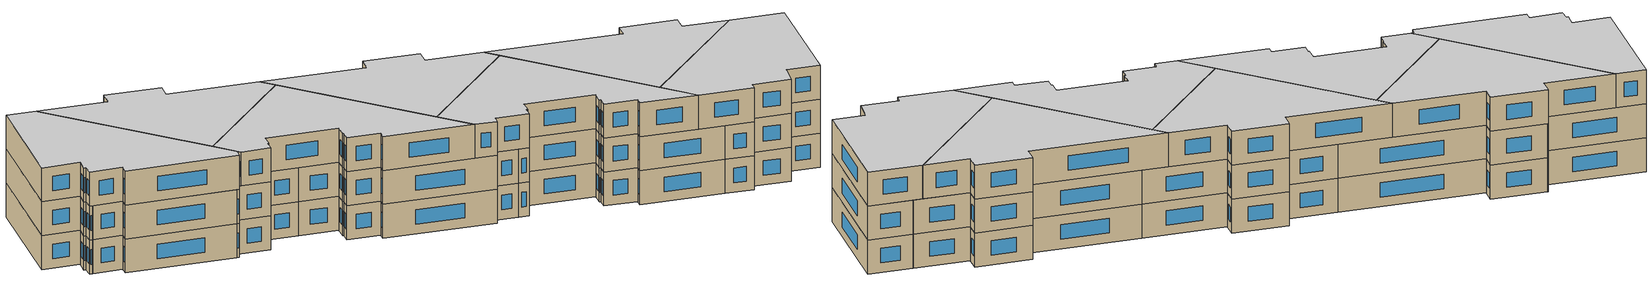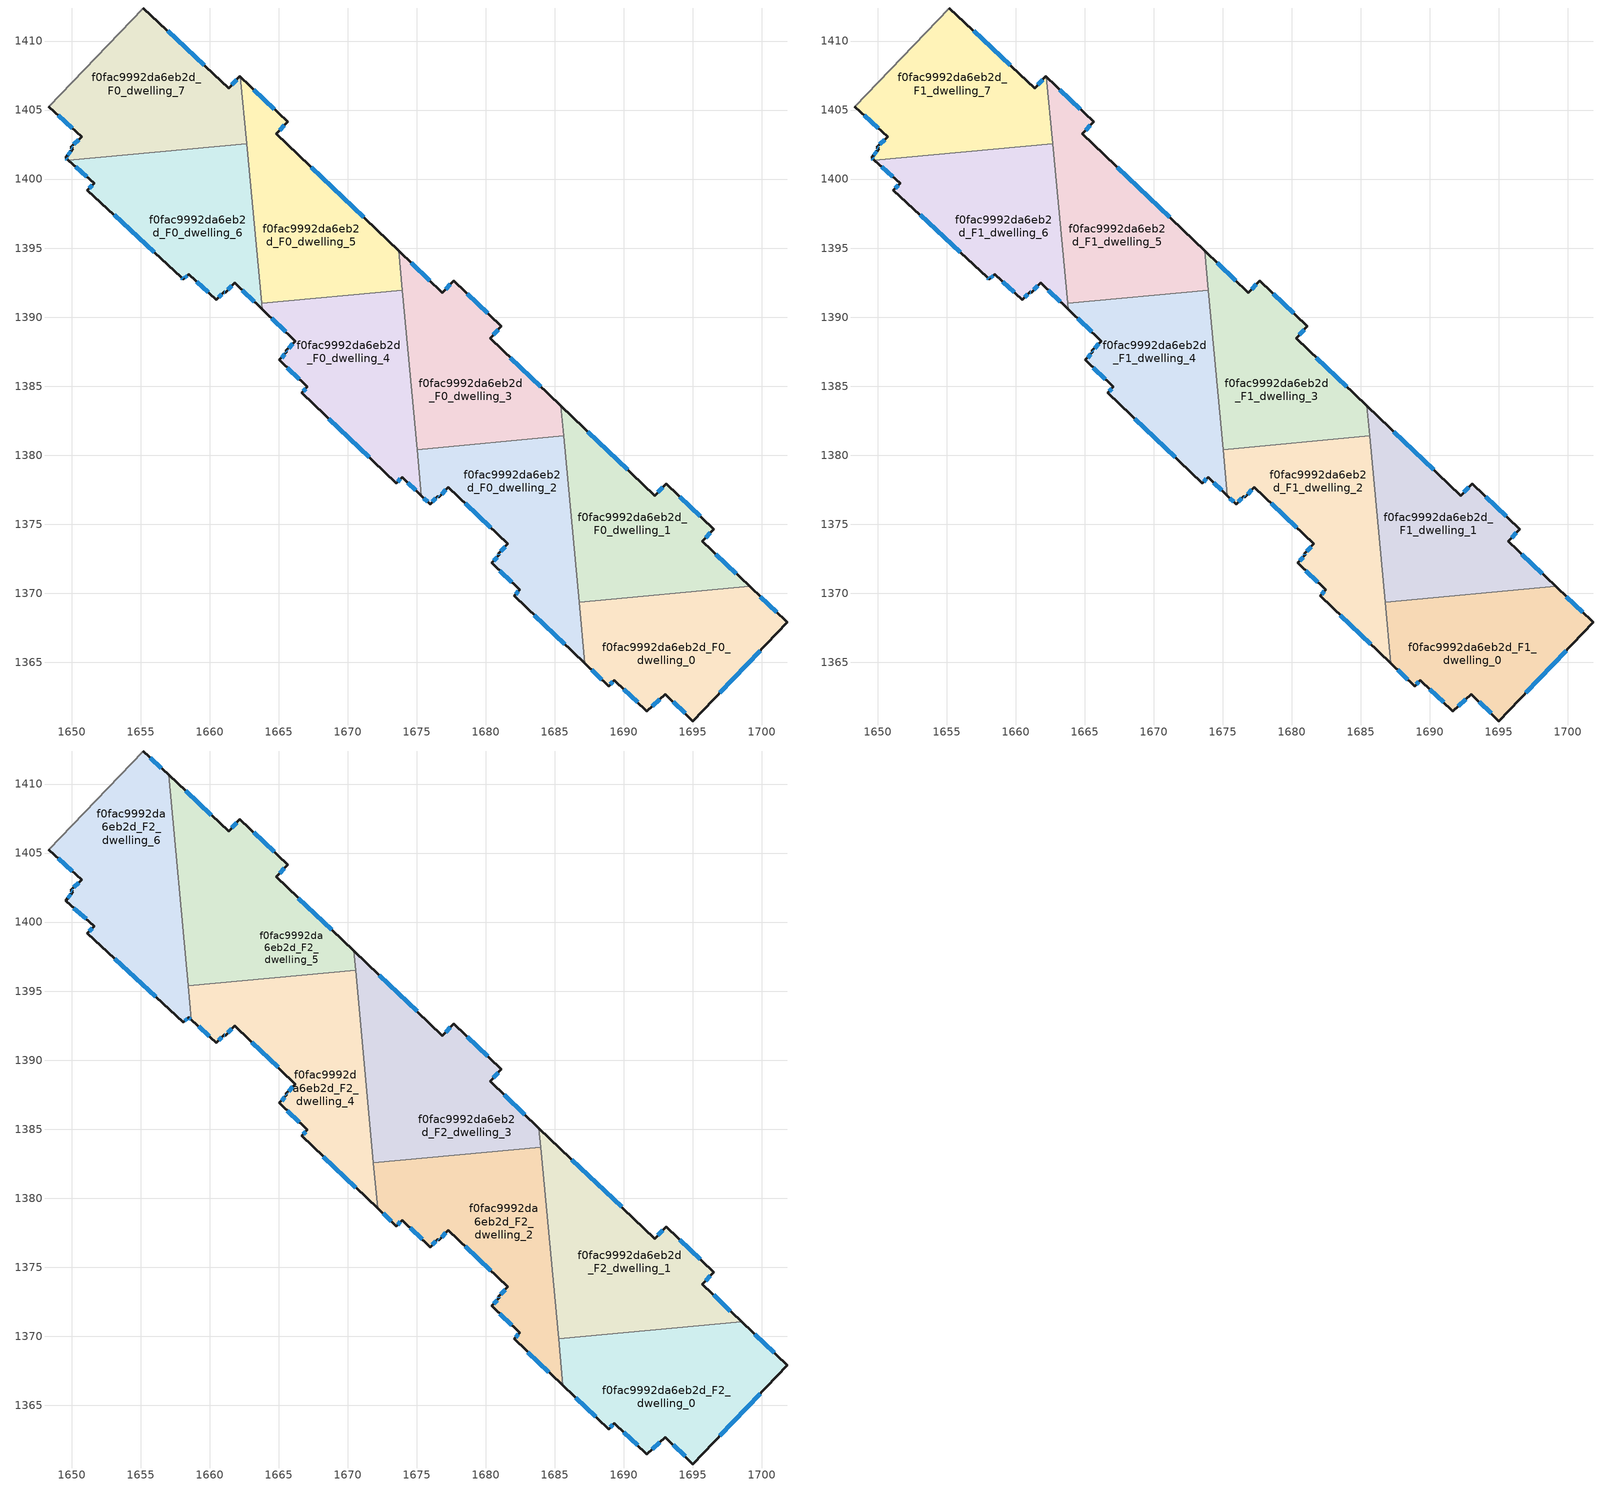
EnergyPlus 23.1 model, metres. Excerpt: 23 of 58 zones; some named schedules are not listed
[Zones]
f0fac9992da6eb2d_F0_dwelling_0
 floor ground (EU_floor_Construction): 1701.83,1367.88 1695,1360.74 1692.98,1362.67 1691.66,1361.44 1689.31,1363.7 1688.89,1363.26 1687.16,1364.91 1686.75,1369.34 1699.11,1370.49 z0
 wall outside (EU_wall_Construction): 1687.16,1364.91 1688.89,1363.26 1689.31,1363.7 1691.66,1361.44 1692.98,1362.67 1695,1360.74 1701.83,1367.88 1699.11,1370.49 z0:3
 wall to f0fac9992da6eb2d_F0_dwelling_1 (EU_wall_Construction): 1699.11,1370.49 1686.75,1369.34 z0:3
 wall to f0fac9992da6eb2d_F0_dwelling_2 (EU_wall_Construction): 1686.75,1369.34 1687.16,1364.91 z0:3
 window (EU_Window_Construction): 1687.66,1364.44 1688.4,1363.73 / 1701.05,1368.63 1699.89,1369.74 / 1696.96,1362.78 1699.88,1365.84 / 1693.56,1362.12 1694.43,1361.29 / 1692.04,1361.8 1692.6,1362.32 / 1689.98,1363.05 1690.99,1362.09 / 1689.01,1363.39 1689.19,1363.57 z0.86:2.14
f0fac9992da6eb2d_F0_dwelling_1
 floor ground (EU_floor_Construction): 1693.05,1377.94 1696.51,1374.63 1695.68,1373.76 1699.11,1370.49 1686.75,1369.34 1685.43,1383.57 1692.22,1377.07 z0
 wall outside (EU_wall_Construction): 1699.11,1370.49 1695.68,1373.76 1696.51,1374.63 1693.05,1377.94 1692.22,1377.07 1685.43,1383.57 z0:3
 wall to f0fac9992da6eb2d_F0_dwelling_3 (EU_wall_Construction): 1685.43,1383.57 1685.63,1381.39 z0:3
 wall to f0fac9992da6eb2d_F0_dwelling_2 (EU_wall_Construction): 1685.63,1381.39 1686.75,1369.34 z0:3
 window (EU_Window_Construction): 1692.82,1377.69 1692.46,1377.32 / 1695.52,1375.58 1694.04,1376.99 / 1695.92,1374.01 1696.27,1374.38 / 1698.13,1371.42 1696.66,1372.83 / 1690.28,1378.93 1687.37,1381.71 z0.86:2.14
f0fac9992da6eb2d_F0_dwelling_2
 floor ground (EU_floor_Construction): 1685.63,1381.39 1687.16,1364.91 1682.04,1369.82 1682.45,1370.25 1680.42,1372.2 1680.97,1372.77 1680.9,1372.84 1681.59,1373.57 1677.28,1377.68 1676.59,1376.96 1676.52,1377.03 1675.96,1376.45 1675.33,1377.06 1675.02,1380.41 z0
 wall outside (EU_wall_Construction): 1675.33,1377.06 1675.96,1376.45 1676.52,1377.03 1676.59,1376.96 1677.28,1377.68 1681.59,1373.57 1680.9,1372.84 1680.97,1372.77 1680.42,1372.2 1682.45,1370.25 1682.04,1369.82 1687.16,1364.91 z0:3
 wall to f0fac9992da6eb2d_F0_dwelling_3 (EU_wall_Construction): 1685.63,1381.39 1675.02,1380.41 z0:3
 wall to f0fac9992da6eb2d_F0_dwelling_4 (EU_wall_Construction): 1675.02,1380.41 1675.33,1377.06 z0:3
 window (EU_Window_Construction): 1682.33,1370.13 1682.16,1369.94 / 1681,1371.64 1681.87,1370.81 / 1680.81,1372.61 1680.57,1372.36 / 1680.92,1372.82 1680.95,1372.79 / 1681.39,1373.36 1681.09,1373.05 / 1678.51,1376.51 1680.36,1374.74 / 1676.79,1377.17 1677.08,1377.48 / 1676.54,1377.01 1676.57,1376.98 / 1676.12,1376.62 1676.36,1376.87 / 1675.51,1376.88 1675.78,1376.63 / 1683.5,1368.42 1685.7,1366.31 z0.86:2.14
f0fac9992da6eb2d_F0_dwelling_3
 floor ground (EU_floor_Construction): 1681.13,1389.33 1680.3,1388.47 1685.43,1383.57 1685.63,1381.39 1675.02,1380.41 1673.68,1394.8 1676.84,1391.77 1677.67,1392.64 z0
 wall outside (EU_wall_Construction): 1685.43,1383.57 1680.3,1388.47 1681.13,1389.33 1677.67,1392.64 1676.84,1391.77 1673.68,1394.8 z0:3
 wall to f0fac9992da6eb2d_F0_dwelling_5 (EU_wall_Construction): 1673.68,1394.8 1673.94,1391.96 z0:3
 wall to f0fac9992da6eb2d_F0_dwelling_4 (EU_wall_Construction): 1673.95,1391.96 1675.02,1380.4 z0:3
 window (EU_Window_Construction): 1680.54,1388.72 1680.89,1389.09 / 1683.96,1384.97 1681.77,1387.07 / 1675.94,1392.64 1674.58,1393.93 / 1677.44,1392.39 1677.08,1392.02 / 1680.14,1390.28 1678.66,1391.7 z0.86:2.14
f0fac9992da6eb2d_F0_dwelling_4
 floor ground (EU_floor_Construction): 1673.95,1391.96 1675.33,1377.06 1673.93,1378.4 1673.51,1377.97 1666.66,1384.52 1667.07,1384.95 1665.04,1386.9 1665.59,1387.48 1665.52,1387.55 1666.21,1388.27 1663.79,1390.58 1663.75,1391.01 z0
 wall outside (EU_wall_Construction): 1663.79,1390.58 1666.21,1388.27 1665.52,1387.55 1665.59,1387.48 1665.04,1386.9 1667.07,1384.95 1666.66,1384.52 1673.51,1377.97 1673.93,1378.4 1675.33,1377.06 z0:3
 wall to f0fac9992da6eb2d_F0_dwelling_5 (EU_wall_Construction): 1673.95,1391.96 1663.75,1391.01 z0:3
 wall to f0fac9992da6eb2d_F0_dwelling_6 (EU_wall_Construction): 1663.75,1391.01 1663.79,1390.58 z0:3
 window (EU_Window_Construction): 1668.62,1382.65 1671.55,1379.84 / 1666.95,1384.83 1666.78,1384.64 / 1665.62,1386.34 1666.49,1385.51 / 1665.43,1387.31 1665.2,1387.06 / 1665.54,1387.53 1665.57,1387.5 / 1666.01,1388.06 1665.71,1387.75 / 1664.48,1389.92 1665.52,1388.93 / 1674.33,1378.02 1674.93,1377.44 / 1673.63,1378.09 1673.81,1378.28 z0.86:2.14
f0fac9992da6eb2d_F0_dwelling_5
 floor ground (EU_floor_Construction): 1665.64,1404.14 1664.81,1403.27 1673.68,1394.8 1673.95,1391.96 1663.75,1391.01 1662.22,1407.41 z0
 wall outside (EU_wall_Construction): 1673.68,1394.8 1664.81,1403.27 1665.64,1404.14 1662.22,1407.41 z0:3
 wall to f0fac9992da6eb2d_F0_dwelling_7 (EU_wall_Construction): 1662.22,1407.41 1662.67,1402.57 z0:3
 wall to f0fac9992da6eb2d_F0_dwelling_6 (EU_wall_Construction): 1662.67,1402.57 1663.75,1391.01 z0:3
 window (EU_Window_Construction): 1664.67,1405.08 1663.2,1406.48 / 1665.05,1403.52 1665.41,1403.89 / 1671.15,1397.22 1667.35,1400.85 z0.86:2.14
f0fac9992da6eb2d_F0_dwelling_6
 floor ground (EU_floor_Construction): 1662.67,1402.57 1663.79,1390.58 1661.79,1392.49 1661.1,1391.77 1661.03,1391.84 1660.47,1391.26 1658.47,1393.1 1658.09,1392.75 1657.92,1392.9 1651.13,1399.21 1651.62,1399.7 1649.74,1401.37 z0
 wall outside (EU_wall_Construction): 1649.74,1401.37 1651.62,1399.7 1651.13,1399.21 1657.92,1392.9 1658.09,1392.75 1658.47,1393.1 1660.47,1391.26 1661.03,1391.84 1661.1,1391.77 1661.79,1392.49 1663.79,1390.58 z0:3
 wall to f0fac9992da6eb2d_F0_dwelling_7 (EU_wall_Construction): 1662.67,1402.57 1649.74,1401.37 z0:3
 window (EU_Window_Construction): 1662.36,1391.94 1663.22,1391.13 / 1661.3,1391.97 1661.6,1392.28 / 1661.05,1391.82 1661.08,1391.79 / 1660.63,1391.43 1660.87,1391.67 / 1659.04,1392.58 1659.9,1391.79 / 1658.2,1392.85 1658.36,1393 / 1657.97,1392.86 1658.04,1392.79 / 1653.07,1397.4 1655.98,1394.7 / 1651.48,1399.56 1651.27,1399.35 / 1650.28,1400.89 1651.09,1400.18 z0.86:2.14
f0fac9992da6eb2d_F0_dwelling_7
 floor ground (EU_floor_Construction): 1662.19,1407.45 1662.22,1407.41 1662.67,1402.57 1649.74,1401.37 1649.55,1401.54 1650.07,1402.19 1649.93,1402.29 1650.71,1403.08 1648.33,1405.23 1655.18,1412.39 1661.36,1406.58 z0
 wall outside (EU_wall_Construction): 1648.33,1405.23 1650.71,1403.08 1649.93,1402.29 1650.07,1402.19 1649.55,1401.54 1649.74,1401.37 / 1662.22,1407.41 1662.19,1407.45 1661.36,1406.58 1655.18,1412.39 z0:3
 wall adiabatic (EU_wall_Construction): 1655.18,1412.39 1648.33,1405.23 z0:3
 window (EU_Window_Construction): 1649.97,1402.26 1650.03,1402.22 / 1650.49,1402.85 1650.15,1402.52 / 1649.01,1404.62 1650.03,1403.69 / 1659.59,1408.24 1656.94,1410.73 / 1661.95,1407.2 1661.59,1406.83 / 1649.6,1401.49 1649.69,1401.42 / 1649.92,1402.01 1649.7,1401.73 z0.86:2.14
f0fac9992da6eb2d_F1_dwelling_0
 floor to f0fac9992da6eb2d_F0_dwelling_0 (EU_floor_Construction): 1701.83,1367.88 1695,1360.74 1692.98,1362.67 1691.66,1361.44 1689.31,1363.7 1688.89,1363.26 1687.16,1364.91 1686.75,1369.34 1699.11,1370.49 z3
 wall outside (EU_wall_Construction): 1687.16,1364.91 1688.89,1363.26 1689.31,1363.7 1691.66,1361.44 1692.98,1362.67 1695,1360.74 1701.83,1367.88 1699.11,1370.49 z3:6
 wall to f0fac9992da6eb2d_F1_dwelling_1 (EU_wall_Construction): 1699.11,1370.49 1686.75,1369.34 z3:6
 wall to f0fac9992da6eb2d_F1_dwelling_2 (EU_wall_Construction): 1686.75,1369.34 1687.16,1364.91 z3:6
 window (EU_Window_Construction): 1687.66,1364.44 1688.4,1363.73 / 1701.05,1368.63 1699.89,1369.74 / 1696.96,1362.78 1699.88,1365.84 / 1693.56,1362.12 1694.43,1361.29 / 1692.04,1361.8 1692.6,1362.32 / 1689.98,1363.05 1690.99,1362.09 / 1689.01,1363.39 1689.19,1363.57 z3.86:5.14
f0fac9992da6eb2d_F1_dwelling_1
 floor to f0fac9992da6eb2d_F0_dwelling_1 (EU_floor_Construction): 1693.05,1377.94 1696.51,1374.63 1695.68,1373.76 1699.11,1370.49 1686.75,1369.34 1685.43,1383.57 1692.22,1377.07 z3
 wall outside (EU_wall_Construction): 1699.11,1370.49 1695.68,1373.76 1696.51,1374.63 1693.05,1377.94 1692.22,1377.07 1685.43,1383.57 z3:6
 wall to f0fac9992da6eb2d_F1_dwelling_3 (EU_wall_Construction): 1685.43,1383.57 1685.63,1381.39 z3:6
 wall to f0fac9992da6eb2d_F1_dwelling_2 (EU_wall_Construction): 1685.63,1381.39 1686.75,1369.34 z3:6
 window (EU_Window_Construction): 1692.82,1377.69 1692.46,1377.32 / 1695.52,1375.58 1694.04,1376.99 / 1695.92,1374.01 1696.27,1374.38 / 1698.13,1371.42 1696.66,1372.83 / 1690.28,1378.93 1687.37,1381.71 z3.86:5.14
f0fac9992da6eb2d_F1_dwelling_2
 floor to f0fac9992da6eb2d_F0_dwelling_2 (EU_floor_Construction): 1685.63,1381.39 1687.16,1364.91 1682.04,1369.82 1682.45,1370.25 1680.42,1372.2 1680.97,1372.77 1680.9,1372.84 1681.59,1373.57 1677.28,1377.68 1676.59,1376.96 1676.52,1377.03 1675.96,1376.45 1675.33,1377.06 1675.02,1380.41 z3
 wall outside (EU_wall_Construction): 1675.33,1377.06 1675.96,1376.45 1676.52,1377.03 1676.59,1376.96 1677.28,1377.68 1681.59,1373.57 1680.9,1372.84 1680.97,1372.77 1680.42,1372.2 1682.45,1370.25 1682.04,1369.82 1687.16,1364.91 z3:6
 wall to f0fac9992da6eb2d_F1_dwelling_3 (EU_wall_Construction): 1685.63,1381.39 1675.02,1380.41 z3:6
 wall to f0fac9992da6eb2d_F1_dwelling_4 (EU_wall_Construction): 1675.02,1380.41 1675.33,1377.06 z3:6
 window (EU_Window_Construction): 1682.33,1370.13 1682.16,1369.94 / 1681,1371.64 1681.87,1370.81 / 1680.81,1372.61 1680.57,1372.36 / 1680.92,1372.82 1680.95,1372.79 / 1681.39,1373.36 1681.09,1373.05 / 1678.51,1376.51 1680.36,1374.74 / 1676.79,1377.17 1677.08,1377.48 / 1676.54,1377.01 1676.57,1376.98 / 1676.12,1376.62 1676.36,1376.87 / 1675.51,1376.88 1675.78,1376.63 / 1683.5,1368.42 1685.7,1366.31 z3.86:5.14
f0fac9992da6eb2d_F1_dwelling_3
 floor to f0fac9992da6eb2d_F0_dwelling_3 (EU_floor_Construction): 1681.13,1389.33 1680.3,1388.47 1685.43,1383.57 1685.63,1381.39 1675.02,1380.41 1673.68,1394.8 1676.84,1391.77 1677.67,1392.64 z3
 wall outside (EU_wall_Construction): 1685.43,1383.57 1680.3,1388.47 1681.13,1389.33 1677.67,1392.64 1676.84,1391.77 1673.68,1394.8 z3:6
 wall to f0fac9992da6eb2d_F1_dwelling_5 (EU_wall_Construction): 1673.68,1394.8 1673.94,1391.96 z3:6
 wall to f0fac9992da6eb2d_F1_dwelling_4 (EU_wall_Construction): 1673.95,1391.96 1675.02,1380.4 z3:6
 window (EU_Window_Construction): 1680.54,1388.72 1680.89,1389.09 / 1683.96,1384.97 1681.77,1387.07 / 1675.94,1392.64 1674.58,1393.93 / 1677.44,1392.39 1677.08,1392.02 / 1680.14,1390.28 1678.66,1391.7 z3.86:5.14
f0fac9992da6eb2d_F1_dwelling_4
 floor to f0fac9992da6eb2d_F0_dwelling_4 (EU_floor_Construction): 1673.95,1391.96 1675.33,1377.06 1673.93,1378.4 1673.51,1377.97 1666.66,1384.52 1667.07,1384.95 1665.04,1386.9 1665.59,1387.48 1665.52,1387.55 1666.21,1388.27 1663.79,1390.58 1663.75,1391.01 z3
 wall outside (EU_wall_Construction): 1663.79,1390.58 1666.21,1388.27 1665.52,1387.55 1665.59,1387.48 1665.04,1386.9 1667.07,1384.95 1666.66,1384.52 1673.51,1377.97 1673.93,1378.4 1675.33,1377.06 z3:6
 wall to f0fac9992da6eb2d_F1_dwelling_5 (EU_wall_Construction): 1673.95,1391.96 1663.75,1391.01 z3:6
 wall to f0fac9992da6eb2d_F1_dwelling_6 (EU_wall_Construction): 1663.75,1391.01 1663.79,1390.58 z3:6
 window (EU_Window_Construction): 1668.62,1382.65 1671.55,1379.84 / 1666.95,1384.83 1666.78,1384.64 / 1665.62,1386.34 1666.49,1385.51 / 1665.43,1387.31 1665.2,1387.06 / 1665.54,1387.53 1665.57,1387.5 / 1666.01,1388.06 1665.71,1387.75 / 1664.48,1389.92 1665.52,1388.93 / 1674.33,1378.02 1674.93,1377.44 / 1673.63,1378.09 1673.81,1378.28 z3.86:5.14
f0fac9992da6eb2d_F1_dwelling_5
 floor to f0fac9992da6eb2d_F0_dwelling_5 (EU_floor_Construction): 1665.64,1404.14 1664.81,1403.27 1673.68,1394.8 1673.95,1391.96 1663.75,1391.01 1662.22,1407.41 z3
 wall outside (EU_wall_Construction): 1673.68,1394.8 1664.81,1403.27 1665.64,1404.14 1662.22,1407.41 z3:6
 wall to f0fac9992da6eb2d_F1_dwelling_7 (EU_wall_Construction): 1662.22,1407.41 1662.67,1402.57 z3:6
 wall to f0fac9992da6eb2d_F1_dwelling_6 (EU_wall_Construction): 1662.67,1402.57 1663.75,1391.01 z3:6
 window (EU_Window_Construction): 1664.67,1405.08 1663.2,1406.48 / 1665.05,1403.52 1665.41,1403.89 / 1671.15,1397.22 1667.35,1400.85 z3.86:5.14
f0fac9992da6eb2d_F1_dwelling_6
 floor to f0fac9992da6eb2d_F0_dwelling_6 (EU_floor_Construction): 1662.67,1402.57 1663.79,1390.58 1661.79,1392.49 1661.1,1391.77 1661.03,1391.84 1660.47,1391.26 1658.47,1393.1 1658.09,1392.75 1657.92,1392.9 1651.13,1399.21 1651.62,1399.7 1649.74,1401.37 z3
 wall outside (EU_wall_Construction): 1649.74,1401.37 1651.62,1399.7 1651.13,1399.21 1657.92,1392.9 1658.09,1392.75 1658.47,1393.1 1660.47,1391.26 1661.03,1391.84 1661.1,1391.77 1661.79,1392.49 1663.79,1390.58 z3:6
 wall to f0fac9992da6eb2d_F1_dwelling_7 (EU_wall_Construction): 1662.67,1402.57 1649.74,1401.37 z3:6
 window (EU_Window_Construction): 1662.36,1391.94 1663.22,1391.13 / 1661.3,1391.97 1661.6,1392.28 / 1661.05,1391.82 1661.08,1391.79 / 1660.63,1391.43 1660.87,1391.67 / 1659.04,1392.58 1659.9,1391.79 / 1658.2,1392.85 1658.36,1393 / 1657.97,1392.86 1658.04,1392.79 / 1653.07,1397.4 1655.98,1394.7 / 1651.48,1399.56 1651.27,1399.35 / 1650.28,1400.89 1651.09,1400.18 z3.86:5.14
 ceiling adiabatic (EU_roof_Construction): 1663.3,1395.85 1662.67,1402.57 1657.81,1402.12 1658.43,1395.39 z6
f0fac9992da6eb2d_F1_dwelling_7
 floor to f0fac9992da6eb2d_F0_dwelling_7 (EU_floor_Construction): 1662.19,1407.45 1662.22,1407.41 1662.67,1402.57 1649.74,1401.37 1649.55,1401.54 1650.07,1402.19 1649.93,1402.29 1650.71,1403.08 1648.33,1405.23 1655.18,1412.39 1661.36,1406.58 z3
 wall outside (EU_wall_Construction): 1648.33,1405.23 1650.71,1403.08 1649.93,1402.29 1650.07,1402.19 1649.55,1401.54 1649.74,1401.37 / 1662.22,1407.41 1662.19,1407.45 1661.36,1406.58 1655.18,1412.39 z3:6
 wall adiabatic (EU_wall_Construction): 1655.18,1412.39 1648.33,1405.23 z3:6
 window (EU_Window_Construction): 1649.97,1402.26 1650.03,1402.22 / 1650.49,1402.85 1650.15,1402.52 / 1649.01,1404.62 1650.03,1403.69 / 1659.59,1408.24 1656.94,1410.73 / 1661.95,1407.2 1661.59,1406.83 / 1649.6,1401.49 1649.69,1401.42 / 1649.92,1402.01 1649.7,1401.73 z3.86:5.14
f0fac9992da6eb2d_F2_dwelling_0
 floor to f0fac9992da6eb2d_F1_dwelling_0 (EU_floor_Construction): 1701.83,1367.88 1695,1360.74 1692.98,1362.67 1691.66,1361.44 1689.31,1363.7 1688.89,1363.26 1687.16,1364.91 1686.75,1369.34 1699.11,1370.49 z6
 floor to f0fac9992da6eb2d_F1_dwelling_1 (EU_floor_Construction): 1699.11,1370.49 1686.75,1369.34 1686.7,1369.94 1698.53,1371.04 z6
 floor to f0fac9992da6eb2d_F1_dwelling_2 (EU_floor_Construction): 1686.7,1369.94 1687.16,1364.91 1685.58,1366.43 1685.26,1369.81 z6
 wall outside (EU_wall_Construction): 1685.58,1366.43 1688.89,1363.26 1689.31,1363.7 1691.66,1361.44 1692.98,1362.67 1695,1360.74 1701.83,1367.88 1698.53,1371.04 z6:9
 wall to f0fac9992da6eb2d_F2_dwelling_1 (EU_wall_Construction): 1698.53,1371.04 1685.26,1369.81 z6:9
 wall to f0fac9992da6eb2d_F2_dwelling_2 (EU_wall_Construction): 1685.26,1369.81 1685.58,1366.43 z6:9
 window (EU_Window_Construction): 1686.52,1365.53 1687.95,1364.17 / 1700.89,1368.79 1699.47,1370.14 / 1696.96,1362.78 1699.88,1365.84 / 1693.56,1362.12 1694.43,1361.29 / 1692.04,1361.8 1692.6,1362.32 / 1689.98,1363.05 1690.99,1362.09 / 1689.01,1363.39 1689.19,1363.57 z6.86:8.14
 ceiling to f0fac9992da6eb2d_F3_dwelling_0 (EU_floor_Construction): 1695,1360.74 1701.83,1367.88 1698.53,1371.04 1685.26,1369.81 1685.58,1366.43 1688.89,1363.26 1689.31,1363.7 1691.66,1361.44 1692.98,1362.67 z9
f0fac9992da6eb2d_F2_dwelling_1
 floor to f0fac9992da6eb2d_F1_dwelling_1 (EU_floor_Construction): 1693.05,1377.94 1696.51,1374.63 1695.68,1373.76 1698.53,1371.04 1686.7,1369.94 1685.43,1383.56 1692.22,1377.07 z6
 floor to f0fac9992da6eb2d_F1_dwelling_2 (EU_floor_Construction): 1685.63,1381.39 1686.7,1369.94 1685.26,1369.81 1684.2,1381.26 z6
 floor to f0fac9992da6eb2d_F1_dwelling_3 (EU_floor_Construction): 1685.43,1383.56 1685.63,1381.39 1684.2,1381.26 1683.84,1385.08 z6
 wall outside (EU_wall_Construction): 1698.53,1371.04 1695.68,1373.76 1696.51,1374.63 1693.05,1377.94 1692.22,1377.07 1683.84,1385.08 z6:9
 wall to f0fac9992da6eb2d_F2_dwelling_3 (EU_wall_Construction): 1683.84,1385.08 1683.97,1383.7 z6:9
 wall to f0fac9992da6eb2d_F2_dwelling_2 (EU_wall_Construction): 1683.97,1383.7 1685.26,1369.81 z6:9
 window (EU_Window_Construction): 1692.82,1377.69 1692.46,1377.32 / 1695.52,1375.58 1694.04,1376.99 / 1695.92,1374.01 1696.27,1374.38 / 1697.71,1371.82 1696.49,1372.99 / 1689.83,1379.36 1686.24,1382.79 z6.86:8.14
 ceiling to f0fac9992da6eb2d_F3_dwelling_1 (EU_floor_Construction): 1698.53,1371.04 1695.68,1373.76 1696.51,1374.63 1693.05,1377.94 1692.22,1377.07 1683.84,1385.08 1685.26,1369.81 z9
f0fac9992da6eb2d_F2_dwelling_2
 floor to f0fac9992da6eb2d_F1_dwelling_2 (EU_floor_Construction): 1684.2,1381.26 1685.58,1366.43 1682.04,1369.82 1682.45,1370.25 1680.42,1372.2 1680.97,1372.77 1680.9,1372.84 1681.59,1373.57 1677.28,1377.68 1676.59,1376.96 1676.52,1377.03 1675.96,1376.45 1675.33,1377.06 1675.02,1380.41 z6
 floor to f0fac9992da6eb2d_F1_dwelling_3 (EU_floor_Construction): 1683.97,1383.7 1684.2,1381.26 1675.02,1380.41 1674.79,1382.85 z6
 floor to f0fac9992da6eb2d_F1_dwelling_4 (EU_floor_Construction): 1674.79,1382.85 1675.33,1377.06 1673.93,1378.4 1673.51,1377.97 1672.16,1379.26 1671.85,1382.58 z6
 wall outside (EU_wall_Construction): 1672.16,1379.26 1673.51,1377.97 1673.93,1378.4 1675.96,1376.45 1676.52,1377.03 1676.59,1376.96 1677.28,1377.68 1681.59,1373.57 1680.9,1372.84 1680.97,1372.77 1680.42,1372.2 1682.45,1370.25 1682.04,1369.82 1685.58,1366.43 z6:9
 wall to f0fac9992da6eb2d_F2_dwelling_3 (EU_wall_Construction): 1683.97,1383.7 1671.85,1382.58 z6:9
 wall to f0fac9992da6eb2d_F2_dwelling_4 (EU_wall_Construction): 1671.85,1382.58 1672.16,1379.26 z6:9
 window (EU_Window_Construction): 1682.33,1370.13 1682.16,1369.94 / 1681,1371.64 1681.87,1370.81 / 1680.81,1372.61 1680.57,1372.36 / 1680.92,1372.82 1680.95,1372.79 / 1681.39,1373.36 1681.09,1373.05 / 1678.51,1376.51 1680.36,1374.74 / 1676.79,1377.17 1677.08,1377.48 / 1676.54,1377.01 1676.57,1376.98 / 1676.12,1376.62 1676.36,1376.87 / 1674.51,1377.84 1675.38,1377.01 / 1673.63,1378.09 1673.81,1378.28 / 1672.55,1378.89 1673.13,1378.34 / 1683.05,1368.85 1684.57,1367.4 z6.86:8.14
 ceiling to f0fac9992da6eb2d_F3_dwelling_2 (EU_floor_Construction): 1685.58,1366.43 1683.97,1383.7 1671.85,1382.58 1672.16,1379.26 1673.51,1377.97 1673.93,1378.4 1675.96,1376.45 1676.52,1377.03 1676.59,1376.96 1677.28,1377.68 1681.59,1373.57 1680.9,1372.84 1680.97,1372.77 1680.42,1372.2 1682.45,1370.25 1682.04,1369.82 z9
f0fac9992da6eb2d_F2_dwelling_3
 floor to f0fac9992da6eb2d_F1_dwelling_3 (EU_floor_Construction): 1681.13,1389.33 1680.3,1388.47 1683.84,1385.08 1683.97,1383.7 1674.79,1382.85 1673.68,1394.8 1676.84,1391.77 1677.67,1392.64 z6
 floor to f0fac9992da6eb2d_F1_dwelling_4 (EU_floor_Construction): 1673.94,1391.96 1674.79,1382.85 1671.85,1382.58 1671,1391.69 z6
 floor to f0fac9992da6eb2d_F1_dwelling_5 (EU_floor_Construction): 1673.68,1394.8 1673.94,1391.96 1671,1391.69 1670.43,1397.9 z6
 wall outside (EU_wall_Construction): 1683.84,1385.08 1680.3,1388.47 1681.13,1389.33 1677.67,1392.64 1676.84,1391.77 1670.43,1397.91 z6:9
 wall to f0fac9992da6eb2d_F2_dwelling_5 (EU_wall_Construction): 1670.43,1397.91 1670.56,1396.52 z6:9
 wall to f0fac9992da6eb2d_F2_dwelling_4 (EU_wall_Construction): 1670.56,1396.52 1671.85,1382.58 z6:9
 window (EU_Window_Construction): 1680.54,1388.72 1680.89,1389.09 / 1682.83,1386.05 1681.31,1387.5 / 1675.01,1393.53 1672.26,1396.16 / 1677.44,1392.39 1677.08,1392.02 / 1680.14,1390.28 1678.66,1391.7 z6.86:8.14
 ceiling to f0fac9992da6eb2d_F3_dwelling_3 (EU_floor_Construction): 1683.97,1383.7 1683.84,1385.08 1680.3,1388.47 1681.13,1389.33 1677.67,1392.64 1676.84,1391.77 1670.43,1397.91 1671.85,1382.58 z9
f0fac9992da6eb2d_F2_dwelling_4
 floor to f0fac9992da6eb2d_F1_dwelling_4 (EU_floor_Construction): 1671,1391.69 1672.16,1379.26 1666.66,1384.52 1667.07,1384.95 1665.04,1386.9 1665.59,1387.48 1665.52,1387.55 1666.21,1388.27 1663.79,1390.58 1663.75,1391.01 z6
 floor to f0fac9992da6eb2d_F1_dwelling_5 (EU_floor_Construction): 1670.55,1396.52 1671,1391.69 1663.75,1391.01 1663.3,1395.85 z6
 floor to f0fac9992da6eb2d_F1_dwelling_6 (EU_floor_Construction): 1663.3,1395.85 1663.79,1390.58 1661.79,1392.49 1661.1,1391.77 1661.03,1391.84 1660.47,1391.26 1658.66,1392.92 1658.43,1395.39 z6
 wall outside (EU_wall_Construction): 1658.66,1392.92 1660.47,1391.26 1661.03,1391.84 1661.1,1391.77 1661.79,1392.49 1666.21,1388.27 1665.52,1387.55 1665.59,1387.48 1665.04,1386.9 1667.07,1384.95 1666.66,1384.52 1672.16,1379.26 z6:9
 wall to f0fac9992da6eb2d_F2_dwelling_5 (EU_wall_Construction): 1670.55,1396.52 1658.43,1395.39 z6:9
 wall to f0fac9992da6eb2d_F2_dwelling_6 (EU_wall_Construction): 1658.43,1395.39 1658.66,1392.92 z6:9
 window (EU_Window_Construction): 1666.95,1384.83 1666.78,1384.64 / 1665.62,1386.34 1666.49,1385.51 / 1665.43,1387.31 1665.2,1387.06 / 1665.54,1387.53 1665.57,1387.5 / 1666.01,1388.06 1665.71,1387.75 / 1663.05,1391.28 1664.95,1389.48 / 1661.3,1391.97 1661.6,1392.28 / 1661.05,1391.82 1661.08,1391.79 / 1660.63,1391.43 1660.87,1391.67 / 1659.18,1392.45 1659.96,1391.73 / 1668.23,1383.02 1670.59,1380.76 z6.86:8.14
 ceiling to f0fac9992da6eb2d_F3_dwelling_4 (EU_floor_Construction): 1672.16,1379.26 1670.55,1396.52 1658.43,1395.39 1658.66,1392.92 1660.47,1391.26 1661.03,1391.84 1661.1,1391.77 1661.79,1392.49 1666.21,1388.27 1665.52,1387.55 1665.59,1387.48 1665.04,1386.9 1667.07,1384.95 1666.66,1384.52 z9
f0fac9992da6eb2d_F2_dwelling_5
 floor to f0fac9992da6eb2d_F1_dwelling_5 (EU_floor_Construction): 1665.64,1404.14 1664.81,1403.27 1670.43,1397.91 1670.55,1396.52 1663.3,1395.85 1662.22,1407.41 z6
 floor adiabatic (EU_floor_Construction): 1662.67,1402.57 1663.3,1395.85 1658.43,1395.39 1657.81,1402.12 z6
 floor to f0fac9992da6eb2d_F1_dwelling_7 (EU_floor_Construction): 1662.19,1407.45 1662.22,1407.41 1662.67,1402.57 1657.81,1402.12 1657.01,1410.67 1661.36,1406.58 z6
 wall outside (EU_wall_Construction): 1670.43,1397.91 1664.81,1403.27 1665.64,1404.14 1662.19,1407.45 1661.36,1406.58 1657.01,1410.67 z6:9
 wall to f0fac9992da6eb2d_F2_dwelling_6 (EU_wall_Construction): 1657.01,1410.67 1658.43,1395.39 z6:9
 window (EU_Window_Construction): 1668.82,1399.44 1666.42,1401.74 / 1660.12,1407.75 1658.25,1409.5 / 1661.95,1407.2 1661.59,1406.83 / 1664.66,1405.09 1663.17,1406.5 / 1665.05,1403.52 1665.41,1403.89 z6.86:8.14
 ceiling to f0fac9992da6eb2d_F3_dwelling_5 (EU_floor_Construction): 1670.55,1396.52 1670.43,1397.91 1664.81,1403.27 1665.64,1404.14 1662.19,1407.45 1661.36,1406.58 1657.01,1410.67 1658.43,1395.39 z9
f0fac9992da6eb2d_F2_dwelling_6
 floor to f0fac9992da6eb2d_F1_dwelling_6 (EU_floor_Construction): 1657.81,1402.12 1658.66,1392.92 1658.47,1393.1 1658.09,1392.75 1657.92,1392.9 1651.13,1399.21 1651.62,1399.7 1649.74,1401.37 z6
 floor to f0fac9992da6eb2d_F1_dwelling_7 (EU_floor_Construction): 1657.01,1410.67 1657.81,1402.12 1649.74,1401.37 1649.55,1401.54 1650.07,1402.19 1649.93,1402.29 1650.71,1403.08 1648.33,1405.23 1655.18,1412.39 z6
 wall outside (EU_wall_Construction): 1648.33,1405.23 1650.71,1403.08 1649.93,1402.29 1650.07,1402.19 1649.55,1401.54 1651.62,1399.7 1651.13,1399.21 1658.09,1392.75 1658.47,1393.1 1658.66,1392.92 / 1657.01,1410.67 1655.18,1412.39 z6:9
 wall adiabatic (EU_wall_Construction): 1655.18,1412.39 1648.33,1405.23 z6:9
 window (EU_Window_Construction): 1651.48,1399.56 1651.27,1399.35 / 1650.14,1401.02 1651.03,1400.23 / 1649.92,1402.01 1649.7,1401.73 / 1649.97,1402.26 1650.03,1402.22 / 1650.49,1402.85 1650.15,1402.52 / 1649.01,1404.62 1650.03,1403.69 / 1656.49,1411.16 1655.7,1411.9 / 1658.52,1393.05 1658.61,1392.97 / 1658.2,1392.85 1658.36,1393 / 1653.12,1397.36 1656.1,1394.59 z6.86:8.14
 ceiling to f0fac9992da6eb2d_F3_dwelling_6 (EU_floor_Construction): 1658.66,1392.92 1657.01,1410.67 1655.18,1412.39 1648.33,1405.23 1650.71,1403.08 1649.93,1402.29 1650.07,1402.19 1649.55,1401.54 1651.62,1399.7 1651.13,1399.21 1658.09,1392.75 1658.47,1393.1 z9
[Building]
EU S2 Campaign: North Axis=0; Terrain=City; Solar Distribution=FullExterior
[Site:Location]
Helsinki-Vantaa.AP: Latitude=60.317; Longitude=24.963; Time Zone=2; Elevation=54.6
[SizingPeriod:WeatherFileDays]
AnnualSizingPeriod: Begin Month=1; Begin Day of Month=1; End Month=12; End Day of Month=31; Day of Week for Start Day=Monday; Use Weather File Daylight Saving Period=No; Use Weather File Rain and Snow Indicators=No
[MATERIAL]
EU_InternalMass_Material: Roughness=MediumRough; Thickness=0.1; Conductivity=1; Density=1800; Specific Heat=900; Thermal Absorptance=0.9; Solar Absorptance=0.7; Visible Absorptance=0.7
[MATERIAL:NOMASS] Roughness=MediumRough; Thermal Absorptance=0.9; Solar Absorptance=0.7; Visible Absorptance=0.7
Name | Thermal Resistance
EU_wall_NoMass | 2.29768
EU_roof_NoMass | 2.65117
EU_floor_NoMass | 2.06791
[WINDOWMATERIAL:SIMPLEGLAZINGSYSTEM]
EU_Window_SimpleGlazing: UFactor=2.12775; Solar Heat Gain Coefficient=0.7; Visible Transmittance=0.7
[CONSTRUCTION]
EU_wall_Construction: EU_wall_NoMass
EU_roof_Construction: EU_roof_NoMass
EU_floor_Construction: EU_floor_NoMass
EU_Window_Construction: EU_Window_SimpleGlazing
EU_InternalMass_Construction: EU_InternalMass_Material
[ZONE] Type=1; Multiplier=1; Ceiling Height=autocalculate; Floor Area=autocalculate; Part of Total Floor Area=Yes
Name | Volume
f0fac9992da6eb2d_F0_dwelling_0; f0fac9992da6eb2d_F1_dwelling_0 | 283.159
f0fac9992da6eb2d_F2_dwelling_0 | 323.61
f0fac9992da6eb2d_F0_dwelling_1; f0fac9992da6eb2d_F1_dwelling_1 | 283.195
f0fac9992da6eb2d_F2_dwelling_1 | 323.613
f0fac9992da6eb2d_F0_dwelling_2; f0fac9992da6eb2d_F1_dwelling_2 | 283.168
f0fac9992da6eb2d_F2_dwelling_2 | 323.604
f0fac9992da6eb2d_F0_dwelling_3; f0fac9992da6eb2d_F1_dwelling_3 | 283.14
f0fac9992da6eb2d_F2_dwelling_3 | 323.622
f0fac9992da6eb2d_F0_dwelling_4; f0fac9992da6eb2d_F1_dwelling_4 | 283.141
f0fac9992da6eb2d_F2_dwelling_4 | 323.609
f0fac9992da6eb2d_F0_dwelling_5; f0fac9992da6eb2d_F1_dwelling_5 | 283.162
f0fac9992da6eb2d_F2_dwelling_5 | 323.608
f0fac9992da6eb2d_F0_dwelling_6; f0fac9992da6eb2d_F1_dwelling_6 | 283.144
f0fac9992da6eb2d_F2_dwelling_6 | 323.611
f0fac9992da6eb2d_F0_dwelling_7; f0fac9992da6eb2d_F1_dwelling_7 | 283.17
[INTERNALMASS] Construction=EU_InternalMass_Construction
Name | Zone or ZoneList | Surface Area
f0fac9992da6eb2d_F0_dwelling_0_EU_InternalMass | f0fac9992da6eb2d_F0_dwelling_0 | 94.3864
f0fac9992da6eb2d_F0_dwelling_1_EU_InternalMass | f0fac9992da6eb2d_F0_dwelling_1 | 94.3992
f0fac9992da6eb2d_F0_dwelling_2_EU_InternalMass | f0fac9992da6eb2d_F0_dwelling_2 | 94.3884
f0fac9992da6eb2d_F0_dwelling_3_EU_InternalMass | f0fac9992da6eb2d_F0_dwelling_3 | 94.3802
f0fac9992da6eb2d_F0_dwelling_4_EU_InternalMass | f0fac9992da6eb2d_F0_dwelling_4 | 94.3852
f0fac9992da6eb2d_F0_dwelling_5_EU_InternalMass | f0fac9992da6eb2d_F0_dwelling_5 | 94.3869
f0fac9992da6eb2d_F0_dwelling_6_EU_InternalMass | f0fac9992da6eb2d_F0_dwelling_6 | 94.3807
f0fac9992da6eb2d_F0_dwelling_7_EU_InternalMass | f0fac9992da6eb2d_F0_dwelling_7 | 94.3891
f0fac9992da6eb2d_F1_dwelling_0_EU_InternalMass | f0fac9992da6eb2d_F1_dwelling_0 | 94.3864
f0fac9992da6eb2d_F1_dwelling_1_EU_InternalMass | f0fac9992da6eb2d_F1_dwelling_1 | 94.3992
f0fac9992da6eb2d_F1_dwelling_2_EU_InternalMass | f0fac9992da6eb2d_F1_dwelling_2 | 94.3884
f0fac9992da6eb2d_F1_dwelling_3_EU_InternalMass | f0fac9992da6eb2d_F1_dwelling_3 | 94.3802
f0fac9992da6eb2d_F1_dwelling_4_EU_InternalMass | f0fac9992da6eb2d_F1_dwelling_4 | 94.3852
f0fac9992da6eb2d_F1_dwelling_5_EU_InternalMass | f0fac9992da6eb2d_F1_dwelling_5 | 94.3869
f0fac9992da6eb2d_F1_dwelling_6_EU_InternalMass | f0fac9992da6eb2d_F1_dwelling_6 | 94.3807
f0fac9992da6eb2d_F1_dwelling_7_EU_InternalMass | f0fac9992da6eb2d_F1_dwelling_7 | 94.3891
f0fac9992da6eb2d_F2_dwelling_0_EU_InternalMass | f0fac9992da6eb2d_F2_dwelling_0 | 107.87
f0fac9992da6eb2d_F2_dwelling_1_EU_InternalMass | f0fac9992da6eb2d_F2_dwelling_1 | 107.871
f0fac9992da6eb2d_F2_dwelling_2_EU_InternalMass | f0fac9992da6eb2d_F2_dwelling_2 | 107.868
f0fac9992da6eb2d_F2_dwelling_3_EU_InternalMass | f0fac9992da6eb2d_F2_dwelling_3 | 107.874
f0fac9992da6eb2d_F2_dwelling_4_EU_InternalMass | f0fac9992da6eb2d_F2_dwelling_4 | 107.871
f0fac9992da6eb2d_F2_dwelling_5_EU_InternalMass | f0fac9992da6eb2d_F2_dwelling_5 | 107.87
f0fac9992da6eb2d_F2_dwelling_6_EU_InternalMass | f0fac9992da6eb2d_F2_dwelling_6 | 107.87
[OTHEREQUIPMENT] Fuel Type=Electricity; Design Level Calculation Method=Watts/Area; Power per Zone Floor Area=1; Fraction Latent=0; Fraction Radiant=0; Fraction Lost=0; Carbon Dioxide Generation Rate=0; EndUse Subcategory=EU_Step8_InternalGains
Name | Zone or ZoneList or Space or SpaceList | Schedule
EU_Step8_InternalGain_f0fac9992da6eb2d_F0_dwelling_0_f000 | f0fac9992da6eb2d_F0_dwelling_0 | EU_Step8_GainSchedule_f0fac9992da6eb2d_F0_dwelling_0_f000
EU_Step8_InternalGain_f0fac9992da6eb2d_F0_dwelling_1_f000 | f0fac9992da6eb2d_F0_dwelling_1 | EU_Step8_GainSchedule_f0fac9992da6eb2d_F0_dwelling_1_f000
EU_Step8_InternalGain_f0fac9992da6eb2d_F0_dwelling_2_f000 | f0fac9992da6eb2d_F0_dwelling_2 | EU_Step8_GainSchedule_f0fac9992da6eb2d_F0_dwelling_2_f000
EU_Step8_InternalGain_f0fac9992da6eb2d_F0_dwelling_3_f000 | f0fac9992da6eb2d_F0_dwelling_3 | EU_Step8_GainSchedule_f0fac9992da6eb2d_F0_dwelling_3_f000
EU_Step8_InternalGain_f0fac9992da6eb2d_F0_dwelling_4_f000 | f0fac9992da6eb2d_F0_dwelling_4 | EU_Step8_GainSchedule_f0fac9992da6eb2d_F0_dwelling_4_f000
EU_Step8_InternalGain_f0fac9992da6eb2d_F0_dwelling_5_f000 | f0fac9992da6eb2d_F0_dwelling_5 | EU_Step8_GainSchedule_f0fac9992da6eb2d_F0_dwelling_5_f000
EU_Step8_InternalGain_f0fac9992da6eb2d_F0_dwelling_6_f000 | f0fac9992da6eb2d_F0_dwelling_6 | EU_Step8_GainSchedule_f0fac9992da6eb2d_F0_dwelling_6_f000
EU_Step8_InternalGain_f0fac9992da6eb2d_F0_dwelling_7_f000 | f0fac9992da6eb2d_F0_dwelling_7 | EU_Step8_GainSchedule_f0fac9992da6eb2d_F0_dwelling_7_f000
EU_Step8_InternalGain_f0fac9992da6eb2d_F1_dwelling_0_f000 | f0fac9992da6eb2d_F1_dwelling_0 | EU_Step8_GainSchedule_f0fac9992da6eb2d_F1_dwelling_0_f000
EU_Step8_InternalGain_f0fac9992da6eb2d_F1_dwelling_1_f000 | f0fac9992da6eb2d_F1_dwelling_1 | EU_Step8_GainSchedule_f0fac9992da6eb2d_F1_dwelling_1_f000
EU_Step8_InternalGain_f0fac9992da6eb2d_F1_dwelling_2_f000 | f0fac9992da6eb2d_F1_dwelling_2 | EU_Step8_GainSchedule_f0fac9992da6eb2d_F1_dwelling_2_f000
EU_Step8_InternalGain_f0fac9992da6eb2d_F1_dwelling_3_f000 | f0fac9992da6eb2d_F1_dwelling_3 | EU_Step8_GainSchedule_f0fac9992da6eb2d_F1_dwelling_3_f000
EU_Step8_InternalGain_f0fac9992da6eb2d_F1_dwelling_4_f000 | f0fac9992da6eb2d_F1_dwelling_4 | EU_Step8_GainSchedule_f0fac9992da6eb2d_F1_dwelling_4_f000
EU_Step8_InternalGain_f0fac9992da6eb2d_F1_dwelling_5_f000 | f0fac9992da6eb2d_F1_dwelling_5 | EU_Step8_GainSchedule_f0fac9992da6eb2d_F1_dwelling_5_f000
EU_Step8_InternalGain_f0fac9992da6eb2d_F1_dwelling_6_f000 | f0fac9992da6eb2d_F1_dwelling_6 | EU_Step8_GainSchedule_f0fac9992da6eb2d_F1_dwelling_6_f000
EU_Step8_InternalGain_f0fac9992da6eb2d_F1_dwelling_7_f000 | f0fac9992da6eb2d_F1_dwelling_7 | EU_Step8_GainSchedule_f0fac9992da6eb2d_F1_dwelling_7_f000
EU_Step8_InternalGain_f0fac9992da6eb2d_F2_dwelling_0_f000 | f0fac9992da6eb2d_F2_dwelling_0 | EU_Step8_GainSchedule_f0fac9992da6eb2d_F2_dwelling_0_f000
EU_Step8_InternalGain_f0fac9992da6eb2d_F2_dwelling_1_f000 | f0fac9992da6eb2d_F2_dwelling_1 | EU_Step8_GainSchedule_f0fac9992da6eb2d_F2_dwelling_1_f000
EU_Step8_InternalGain_f0fac9992da6eb2d_F2_dwelling_2_f000 | f0fac9992da6eb2d_F2_dwelling_2 | EU_Step8_GainSchedule_f0fac9992da6eb2d_F2_dwelling_2_f000
EU_Step8_InternalGain_f0fac9992da6eb2d_F2_dwelling_3_f000 | f0fac9992da6eb2d_F2_dwelling_3 | EU_Step8_GainSchedule_f0fac9992da6eb2d_F2_dwelling_3_f000
EU_Step8_InternalGain_f0fac9992da6eb2d_F2_dwelling_4_f000 | f0fac9992da6eb2d_F2_dwelling_4 | EU_Step8_GainSchedule_f0fac9992da6eb2d_F2_dwelling_4_f000
EU_Step8_InternalGain_f0fac9992da6eb2d_F2_dwelling_5_f000 | f0fac9992da6eb2d_F2_dwelling_5 | EU_Step8_GainSchedule_f0fac9992da6eb2d_F2_dwelling_5_f000
EU_Step8_InternalGain_f0fac9992da6eb2d_F2_dwelling_6_f000 | f0fac9992da6eb2d_F2_dwelling_6 | EU_Step8_GainSchedule_f0fac9992da6eb2d_F2_dwelling_6_f000
[ZONEVENTILATION:DESIGNFLOWRATE] Schedule=EU_AlwaysOn; Design Flow Rate Calculation Method=AirChanges/Hour; Air Changes per Hour=0.580295; Ventilation Type=Natural; Fan Pressure Rise=0; Fan Total Efficiency=1; Constant Term Coefficient=1; Temperature Term Coefficient=0; Velocity Term Coefficient=0; Velocity Squared Term Coefficient=0; Minimum Indoor Temperature=-100; Maximum Indoor Temperature=100; Delta Temperature=-100; Minimum Outdoor Temperature=-100; Maximum Outdoor Temperature=100; Maximum Wind Speed=40
Name | Zone or ZoneList or Space or SpaceList
EU_ConstantAir_f0fac9992da6eb2d_F0_dwelling_0 | f0fac9992da6eb2d_F0_dwelling_0
EU_ConstantAir_f0fac9992da6eb2d_F0_dwelling_1 | f0fac9992da6eb2d_F0_dwelling_1
EU_ConstantAir_f0fac9992da6eb2d_F0_dwelling_2 | f0fac9992da6eb2d_F0_dwelling_2
EU_ConstantAir_f0fac9992da6eb2d_F0_dwelling_3 | f0fac9992da6eb2d_F0_dwelling_3
EU_ConstantAir_f0fac9992da6eb2d_F0_dwelling_4 | f0fac9992da6eb2d_F0_dwelling_4
EU_ConstantAir_f0fac9992da6eb2d_F0_dwelling_5 | f0fac9992da6eb2d_F0_dwelling_5
EU_ConstantAir_f0fac9992da6eb2d_F0_dwelling_6 | f0fac9992da6eb2d_F0_dwelling_6
EU_ConstantAir_f0fac9992da6eb2d_F0_dwelling_7 | f0fac9992da6eb2d_F0_dwelling_7
EU_ConstantAir_f0fac9992da6eb2d_F1_dwelling_0 | f0fac9992da6eb2d_F1_dwelling_0
EU_ConstantAir_f0fac9992da6eb2d_F1_dwelling_1 | f0fac9992da6eb2d_F1_dwelling_1
EU_ConstantAir_f0fac9992da6eb2d_F1_dwelling_2 | f0fac9992da6eb2d_F1_dwelling_2
EU_ConstantAir_f0fac9992da6eb2d_F1_dwelling_3 | f0fac9992da6eb2d_F1_dwelling_3
EU_ConstantAir_f0fac9992da6eb2d_F1_dwelling_4 | f0fac9992da6eb2d_F1_dwelling_4
EU_ConstantAir_f0fac9992da6eb2d_F1_dwelling_5 | f0fac9992da6eb2d_F1_dwelling_5
EU_ConstantAir_f0fac9992da6eb2d_F1_dwelling_6 | f0fac9992da6eb2d_F1_dwelling_6
EU_ConstantAir_f0fac9992da6eb2d_F1_dwelling_7 | f0fac9992da6eb2d_F1_dwelling_7
EU_ConstantAir_f0fac9992da6eb2d_F2_dwelling_0 | f0fac9992da6eb2d_F2_dwelling_0
EU_ConstantAir_f0fac9992da6eb2d_F2_dwelling_1 | f0fac9992da6eb2d_F2_dwelling_1
EU_ConstantAir_f0fac9992da6eb2d_F2_dwelling_2 | f0fac9992da6eb2d_F2_dwelling_2
EU_ConstantAir_f0fac9992da6eb2d_F2_dwelling_3 | f0fac9992da6eb2d_F2_dwelling_3
EU_ConstantAir_f0fac9992da6eb2d_F2_dwelling_4 | f0fac9992da6eb2d_F2_dwelling_4
EU_ConstantAir_f0fac9992da6eb2d_F2_dwelling_5 | f0fac9992da6eb2d_F2_dwelling_5
EU_ConstantAir_f0fac9992da6eb2d_F2_dwelling_6 | f0fac9992da6eb2d_F2_dwelling_6
[HVACTEMPLATE:ZONE:IDEALLOADSAIRSYSTEM] System Availability Schedule=EU_AlwaysOn; Maximum Heating Supply Air Temperature=50; Minimum Cooling Supply Air Temperature=13; Maximum Heating Supply Air Humidity Ratio=0.0156; Minimum Cooling Supply Air Humidity Ratio=0.0077; Heating Limit=NoLimit; Cooling Limit=NoLimit; Heating Availability Schedule=EU_AlwaysOn; Cooling Availability Schedule=EU_CoolingOff; Dehumidification Control Type=ConstantSensibleHeatRatio; Cooling Sensible Heat Ratio=0.7; Dehumidification Setpoint=60; Humidification Control Type=None; Humidification Setpoint=30; Outdoor Air Method=None; Outdoor Air Flow Rate per Person=0.00944; Outdoor Air Flow Rate per Zone Floor Area=0; Outdoor Air Flow Rate per Zone=0; Demand Controlled Ventilation Type=None; Outdoor Air Economizer Type=NoEconomizer; Heat Recovery Type=None; Sensible Heat Recovery Effectiveness=0.7; Latent Heat Recovery Effectiveness=0.65
Name | Template Thermostat
f0fac9992da6eb2d_F0_dwelling_0 | EU_HeatOnly_f0fac9992da6eb2d_F0_dwelling_0
f0fac9992da6eb2d_F0_dwelling_1 | EU_HeatOnly_f0fac9992da6eb2d_F0_dwelling_1
f0fac9992da6eb2d_F0_dwelling_2 | EU_HeatOnly_f0fac9992da6eb2d_F0_dwelling_2
f0fac9992da6eb2d_F0_dwelling_3 | EU_HeatOnly_f0fac9992da6eb2d_F0_dwelling_3
f0fac9992da6eb2d_F0_dwelling_4 | EU_HeatOnly_f0fac9992da6eb2d_F0_dwelling_4
f0fac9992da6eb2d_F0_dwelling_5 | EU_HeatOnly_f0fac9992da6eb2d_F0_dwelling_5
f0fac9992da6eb2d_F0_dwelling_6 | EU_HeatOnly_f0fac9992da6eb2d_F0_dwelling_6
f0fac9992da6eb2d_F0_dwelling_7 | EU_HeatOnly_f0fac9992da6eb2d_F0_dwelling_7
f0fac9992da6eb2d_F1_dwelling_0 | EU_HeatOnly_f0fac9992da6eb2d_F1_dwelling_0
f0fac9992da6eb2d_F1_dwelling_1 | EU_HeatOnly_f0fac9992da6eb2d_F1_dwelling_1
f0fac9992da6eb2d_F1_dwelling_2 | EU_HeatOnly_f0fac9992da6eb2d_F1_dwelling_2
f0fac9992da6eb2d_F1_dwelling_3 | EU_HeatOnly_f0fac9992da6eb2d_F1_dwelling_3
f0fac9992da6eb2d_F1_dwelling_4 | EU_HeatOnly_f0fac9992da6eb2d_F1_dwelling_4
f0fac9992da6eb2d_F1_dwelling_5 | EU_HeatOnly_f0fac9992da6eb2d_F1_dwelling_5
f0fac9992da6eb2d_F1_dwelling_6 | EU_HeatOnly_f0fac9992da6eb2d_F1_dwelling_6
f0fac9992da6eb2d_F1_dwelling_7 | EU_HeatOnly_f0fac9992da6eb2d_F1_dwelling_7
f0fac9992da6eb2d_F2_dwelling_0 | EU_HeatOnly_f0fac9992da6eb2d_F2_dwelling_0
f0fac9992da6eb2d_F2_dwelling_1 | EU_HeatOnly_f0fac9992da6eb2d_F2_dwelling_1
f0fac9992da6eb2d_F2_dwelling_2 | EU_HeatOnly_f0fac9992da6eb2d_F2_dwelling_2
f0fac9992da6eb2d_F2_dwelling_3 | EU_HeatOnly_f0fac9992da6eb2d_F2_dwelling_3
f0fac9992da6eb2d_F2_dwelling_4 | EU_HeatOnly_f0fac9992da6eb2d_F2_dwelling_4
f0fac9992da6eb2d_F2_dwelling_5 | EU_HeatOnly_f0fac9992da6eb2d_F2_dwelling_5
f0fac9992da6eb2d_F2_dwelling_6 | EU_HeatOnly_f0fac9992da6eb2d_F2_dwelling_6
[SIZING:ZONE] Zone Cooling Design Supply Air Temperature Input Method=SupplyAirTemperature; Zone Cooling Design Supply Air Temperature=13; Zone Heating Design Supply Air Temperature Input Method=SupplyAirTemperature; Zone Heating Design Supply Air Temperature=50; Zone Cooling Design Supply Air Humidity Ratio=0.008; Zone Heating Design Supply Air Humidity Ratio=0.008; Cooling Design Air Flow Method=DesignDay; Cooling Design Air Flow Rate=0; Cooling Minimum Air Flow per Zone Floor Area=0.000762; Cooling Minimum Air Flow=0; Cooling Minimum Air Flow Fraction=0.2; Heating Design Air Flow Method=DesignDay; Heating Design Air Flow Rate=0; Heating Maximum Air Flow per Zone Floor Area=0.002032; Heating Maximum Air Flow=0.141576; Heating Maximum Air Flow Fraction=0.3; Account for Dedicated Outdoor Air System=No; Dedicated Outdoor Air System Control Strategy=NeutralSupplyAir; Dedicated Outdoor Air Low Setpoint Temperature for Design=autosize; Dedicated Outdoor Air High Setpoint Temperature for Design=autosize; Zone Load Sizing Method=Sensible Load Only No Latent Load; Zone Latent Cooling Design Supply Air Humidity Ratio Input Method=HumidityRatioDifference; Zone Cooling Design Supply Air Humidity Ratio Difference=0.005; Zone Latent Heating Design Supply Air Humidity Ratio Input Method=HumidityRatioDifference; Zone Humidification Design Supply Air Humidity Ratio Difference=0.005
f0fac9992da6eb2d_F0_dwelling_0; f0fac9992da6eb2d_F0_dwelling_1; f0fac9992da6eb2d_F0_dwelling_2; f0fac9992da6eb2d_F0_dwelling_3; f0fac9992da6eb2d_F0_dwelling_4; f0fac9992da6eb2d_F0_dwelling_5; f0fac9992da6eb2d_F0_dwelling_6; f0fac9992da6eb2d_F0_dwelling_7; f0fac9992da6eb2d_F1_dwelling_0; f0fac9992da6eb2d_F1_dwelling_1; f0fac9992da6eb2d_F1_dwelling_2; f0fac9992da6eb2d_F1_dwelling_3; f0fac9992da6eb2d_F1_dwelling_4; f0fac9992da6eb2d_F1_dwelling_5; f0fac9992da6eb2d_F1_dwelling_6; f0fac9992da6eb2d_F1_dwelling_7; f0fac9992da6eb2d_F2_dwelling_0; f0fac9992da6eb2d_F2_dwelling_1; f0fac9992da6eb2d_F2_dwelling_2; f0fac9992da6eb2d_F2_dwelling_3; f0fac9992da6eb2d_F2_dwelling_4; f0fac9992da6eb2d_F2_dwelling_5; f0fac9992da6eb2d_F2_dwelling_6
[SCHEDULE:FILE] Column Number=1; Rows to Skip at Top=0; Number of Hours of Data=8760; Column Separator=Comma; Interpolate to Timestep=No; Minutes per Item=60; Adjust Schedule for Daylight Savings=Yes
Name | File
EU_Step8_GainSchedule_f0fac9992da6eb2d_F0_dwelling_0_f000 | ../../schedules/f0fac9992da6eb2d/f0fac9992da6eb2d_F0_dwelling_0_f000_gain.csv
EU_Step8_GainSchedule_f0fac9992da6eb2d_F0_dwelling_1_f000 | ../../schedules/f0fac9992da6eb2d/f0fac9992da6eb2d_F0_dwelling_1_f000_gain.csv
EU_Step8_GainSchedule_f0fac9992da6eb2d_F0_dwelling_2_f000 | ../../schedules/f0fac9992da6eb2d/f0fac9992da6eb2d_F0_dwelling_2_f000_gain.csv
EU_Step8_GainSchedule_f0fac9992da6eb2d_F0_dwelling_3_f000 | ../../schedules/f0fac9992da6eb2d/f0fac9992da6eb2d_F0_dwelling_3_f000_gain.csv
EU_Step8_GainSchedule_f0fac9992da6eb2d_F0_dwelling_4_f000 | ../../schedules/f0fac9992da6eb2d/f0fac9992da6eb2d_F0_dwelling_4_f000_gain.csv
EU_Step8_GainSchedule_f0fac9992da6eb2d_F0_dwelling_5_f000 | ../../schedules/f0fac9992da6eb2d/f0fac9992da6eb2d_F0_dwelling_5_f000_gain.csv
EU_Step8_GainSchedule_f0fac9992da6eb2d_F0_dwelling_6_f000 | ../../schedules/f0fac9992da6eb2d/f0fac9992da6eb2d_F0_dwelling_6_f000_gain.csv
EU_Step8_GainSchedule_f0fac9992da6eb2d_F0_dwelling_7_f000 | ../../schedules/f0fac9992da6eb2d/f0fac9992da6eb2d_F0_dwelling_7_f000_gain.csv
EU_Step8_GainSchedule_f0fac9992da6eb2d_F1_dwelling_0_f000 | ../../schedules/f0fac9992da6eb2d/f0fac9992da6eb2d_F1_dwelling_0_f000_gain.csv
EU_Step8_GainSchedule_f0fac9992da6eb2d_F1_dwelling_1_f000 | ../../schedules/f0fac9992da6eb2d/f0fac9992da6eb2d_F1_dwelling_1_f000_gain.csv
EU_Step8_GainSchedule_f0fac9992da6eb2d_F1_dwelling_2_f000 | ../../schedules/f0fac9992da6eb2d/f0fac9992da6eb2d_F1_dwelling_2_f000_gain.csv
EU_Step8_GainSchedule_f0fac9992da6eb2d_F1_dwelling_3_f000 | ../../schedules/f0fac9992da6eb2d/f0fac9992da6eb2d_F1_dwelling_3_f000_gain.csv
EU_Step8_GainSchedule_f0fac9992da6eb2d_F1_dwelling_4_f000 | ../../schedules/f0fac9992da6eb2d/f0fac9992da6eb2d_F1_dwelling_4_f000_gain.csv
